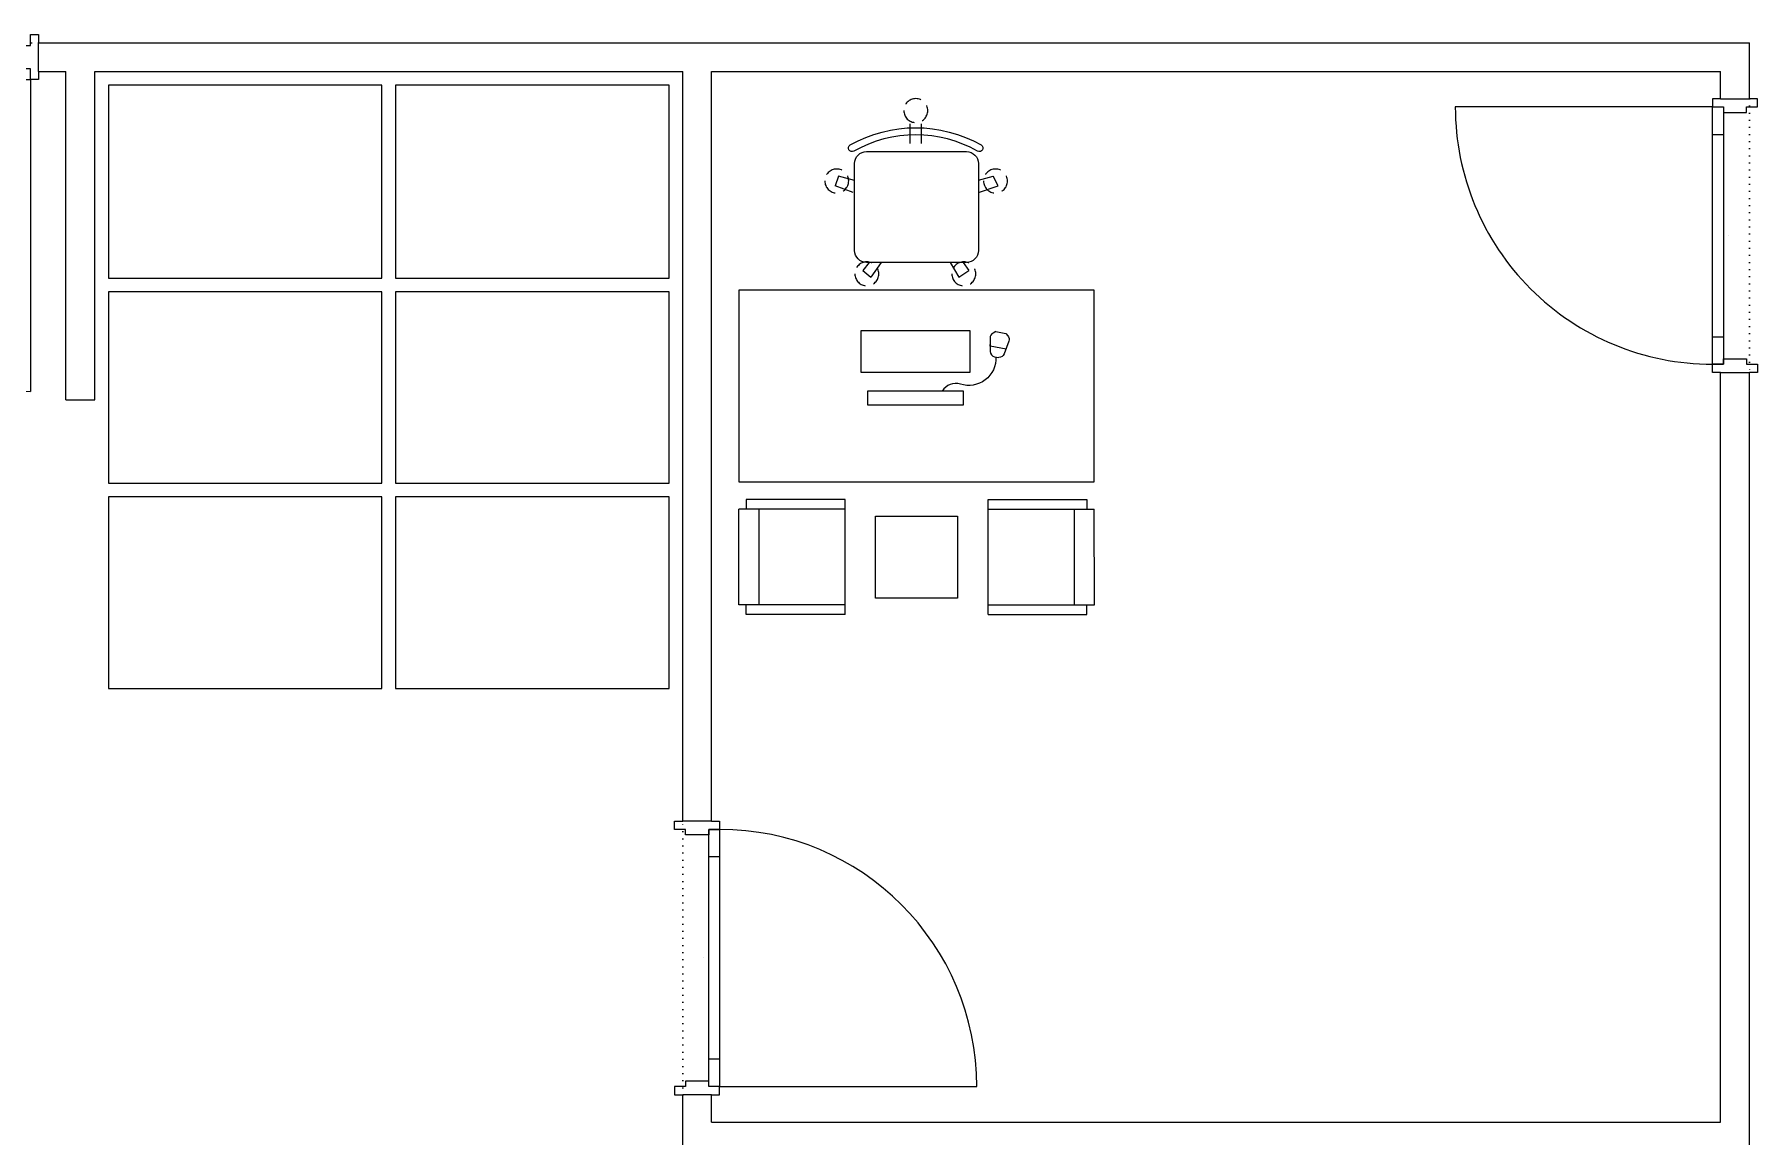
# Model space of a CAD drawing. Extents: x -5598 to 26293, y -3808 to 13850.
# Drawn here: x 1963 to 2593, y 11100 to 11503 of the extents above; entities that cross this region are included whole.
import ezdxf

# ---------------------------------------------------------------- set-up
doc = ezdxf.new("R2010")
doc.units = 0
doc.header["$LTSCALE"] = 100
doc.header["$MEASUREMENT"] = 0
doc.linetypes.add('DOT', pattern=[0.25, 0, -0.25])
doc.linetypes.add('HIDDEN', pattern=[0.375, 0.25, -0.125])
for name, color, linetype in [('KA-PEN-3 @ 1', 5, 'Continuous'), ('KA-PEN-5 @ 1', 5, 'Continuous'), ('TEFRIS', 7, 'Continuous')]:
    doc.layers.add(name, color=color, linetype=linetype)
doc.layers.add('Y-DUVAR ALCIPAN', color=94, linetype='Continuous', lineweight=20)
doc.styles.add('OLC-50', font='romans.shx', dxfattribs={"width": 0.5, "height": 0.15})

# ---------------------------------------------------------------- blocks, each defined once
blk = doc.blocks.new('KOLTUK')
at = {"color": 0, "linetype": 'ByBlock', "extrusion": (0.003782, 0.00162, 0.999992)}
for p, q in [((-51.65, 30), (-51.65, 25)), ((0, 30), (-51.65, 30)), ((0, 30), (0, -30)), ((0, 25), (-55.54, 25)), ((-55.54, 25), (-55.53, -25)), ((-45, -25), (-45, 25)), ((0, -25), (-55.53, -25)), ((-51.65, -30), (-51.65, -25)), ((0, -30), (-51.65, -30))]:
    blk.add_line(p, q, dxfattribs=at)
blk = doc.blocks.new('KOLTUK-OFIS')
at = {"color": 0, "linetype": 'Continuous'}
for p, q in [((-17.87, -13.69), (-17.87, -39.09)), ((14.84, -10.19), (-14.37, -10.19)), ((18.34, -39.09), (18.34, -13.69)), ((-14.37, -42.59), (14.84, -42.59))]:
    blk.add_line(p, q, dxfattribs=at)
for points in [[(-15.49, -7.81), (-13.11, -5.9)], [(-13.64, -10.19), (-15.49, -7.81)], [(-10.1, -10.19), (-13.11, -5.9)], [(10.05, -10.19), (12.62, -5.9)], [(12.62, -5.9), (15.48, -7.81)], [(13.89, -10.19), (15.48, -7.81)], [(-18.35, -30.68), (-23.59, -32.58)], [(-22.63, -35.44), (-23.59, -32.58)], [(-17.87, -34.14), (-22.63, -35.44)], [(18.34, -30.68), (24.06, -32.58)], [(18.34, -34.27), (22.63, -35.44)], [(24.06, -32.58), (22.63, -35.44)], [(-1.67, -44.97), (-1.67, -50.69)], [(1.66, -44.97), (1.66, -50.69)]]:
    blk.add_lwpolyline(points, dxfattribs=at)
blk.add_lwpolyline([(18.1, -42.73, -0.263158), (-18.11, -42.72, 1), (-19.14, -44.55, 0.263158), (19.13, -44.55, 1), (18.1, -42.73)], format="xyb", dxfattribs=at)
at = {"color": 0, "linetype": 'HIDDEN', "ltscale": 0.2}
for centre in [(-14.3, -6.86), (14.05, -6.86), (-23.11, -34.01), (23.34, -34.01), (0.01, -54.59)]:
    blk.add_circle(centre, 3.5, dxfattribs=at)
at = {"color": 0, "linetype": 'Continuous'}
for centre, start, end in [((-14.37, -13.69), 89.999, 179.999), ((14.84, -13.69), 359.999, 89.999), ((-14.37, -39.09), 179.999, 269.999), ((14.84, -39.09), 269.999, 359.999)]:
    blk.add_arc(centre, 3.5, start, end, dxfattribs=at)
blk = doc.blocks.new('BILGISAYAR')
at = {"color": 0, "linetype": 'Continuous'}
for p, q in [((33.1, 22.27), (27.28, 21.21)), ((29.39, 15.92), (32.98, 16.57))]:
    blk.add_line(p, q, dxfattribs=at)
for points in [[(-17.49, 42.68), (17.51, 42.68), (17.51, 37.68), (-17.49, 37.68)], [(-19.99, 30.68), (20.01, 30.68), (20.01, 15.68), (-19.99, 15.68)]]:
    blk.add_lwpolyline(points, close=True, dxfattribs=at)
for points in [[(29.39, 25.18, 0.523663), (16.41, 35.11, -0.354986), (9.81, 37.68, -0.354986)], [(29.39, 15.92), (28.38, 16.42, -0.284079), (27.28, 18.21), (27.28, 23.13, -0.366629), (28.95, 25.11), (30.5, 25.36)], [(32.98, 16.57), (33.75, 17.4, 0.284079), (34.15, 19.46), (32.42, 24.07, 0.319814), (30.5, 25.36, 0.319814)]]:
    blk.add_lwpolyline(points, format="xyb", dxfattribs=at)
blk.add_lwpolyline([(27.28, 21.21), (27.28, 20.68)], dxfattribs=at)
blk = doc.blocks.new('MASA DR')
at = {"color": 0}
blk.add_lwpolyline([(-35, -130), (-35, 0), (35, 0), (35, -130), (-35, -130)], dxfattribs=at)
blk.add_lwpolyline([(47.5, -50), (47.5, -80), (77.5, -80), (77.5, -50)], close=True, dxfattribs=at)
at = {"color": 0, "rotation": 270}
for name, p, xscale, yscale, zscale in [('KOLTUK', (62.5, -38.87), 0.7000000000000001, 0.7000000000000001, 0.7000000000000001), ('KOLTUK-OFIS', (-32.45, -64.71), 1.249999999999976, 1.249999999999976, 1.249999999999976), ('KOLTUK', (62.5, -91.13), -0.7000000000000001, 0.7000000000000001, 0.7000000000000001)]:
    blk.add_blockref(name, p, dxfattribs=dict(at, xscale=xscale, yscale=yscale, zscale=zscale))
blk.add_blockref('BILGISAYAR', (-35.82, -64.61), dxfattribs=at)
blk = doc.blocks.new('*U248')
at = {"color": 0, "lineweight": -2}
for p, q in [((-117, 13.5), (-117, 127.5)), ((-107, 13.5), (-107, 9.5)), ((-13.1, 13.5), (-13.1, 9.5)), ((-60, 7.5), (-60, 7.5))]:
    blk.add_line(p, q, dxfattribs=at)
at = {"color": 0, "linetype": 'DOT', "ltscale": 0.1}
blk.add_line((-120, 0), (0, 0), dxfattribs=at)
at = {"color": 0, "lineweight": -2}
for points in [[(-120, 10.5), (-120, 13.5), (-117, 13.5), (-117, 9.5), (-115, 9.5), (-115, 1), (-117, 1), (-117, -3), (-120, -3), (-120, 0)], [(0, 10.5), (0, 13.5), (-3, 13.5), (-3, 9.5), (-5, 9.5), (-5, 1), (-3, 1), (-3, -3), (0, -3), (0, 0)]]:
    blk.add_lwpolyline(points, dxfattribs=at)
blk.add_lwpolyline([(-117, 13.5), (-117, 9.5), (-3, 9.5), (-3, 13.5)], close=True, dxfattribs=at)
blk.add_arc((-117, 13.5), 114, 0, 90, dxfattribs=at)
at = {"style": 'OLC-50', "width": 0.5, "flags": 1}
for tag, p in [('K-NO', (-182.76, -83.82)), ('K-KANRENK', (-2.31, -88.79)), ('K-BLOK', (-183.43, -120.56)), ('K-KASRENK', (-1.25, -126.74)), ('K-KAT', (-184.31, -156.03)), ('K-TAMACILMA', (-2.77, -165.71)), ('K-MAHALKOD', (-183.25, -193.98)), ('K-FOTOSEL', (-1.83, -201.71)), ('K-MAHALAD', (-184.78, -232.95)), ('K-HERMETIK', (0.08, -236.3)), ('K-ACILISYON', (-183.83, -268.95)), ('K-HIDROLIK', (-2.21, -270.16)), ('K-YANGIN', (-181.93, -303.54)), ('K-KART', (-0.38, -303.83)), ('K-KANATTIP', (-184.21, -337.41)), ('K-BAND', (-1.83, -345.67)), ('K-KANATMALZ', (-182.39, -371.07)), ('K-MENFEZ', (0.08, -380.26)), ('K-KASAMALZ', (-181.37, -410.06)), ('K-PBAR', (-2.21, -414.12)), ('K-KASATIP', (-182.05, -446.79)), ('K-ELEKTRIKLI', (-0.38, -447.79)), ('K-DUVAR', (-182.05, -485.23)), ('K-TIP', (-0.38, -486.44)), ('K-REZ1', (-0.38, -524.33)), ('K-REZ2', (-0.38, -560.76)), ('K-REZ3', (-0.38, -600.74))]:
    blk.add_attdef(tag, p, '', height=30, dxfattribs=at)
blk = doc.blocks.new('*U214')
at = {"color": 0, "linetype": 'DOT', "ltscale": 0.1}
blk.add_line((-100, 15), (0, 15), dxfattribs=at)
at = {"color": 0, "lineweight": -2}
for p, q in [((-50, 7.5), (-50, 7.5)), ((-97, 1.5), (-97, -92.5)), ((-87, 1.5), (-87, 5.5)), ((-13, 1.5), (-13, 5.5))]:
    blk.add_line(p, q, dxfattribs=at)
for points in [[(-100, 4.5), (-100, 1.5), (-97, 1.5), (-97, 5.5), (-95, 5.5), (-95, 14), (-97, 14), (-97, 18), (-100, 18), (-100, 15)], [(0, 4.5), (0, 1.5), (-3, 1.5), (-3, 5.5), (-5, 5.5), (-5, 14), (-3, 14), (-3, 18), (0, 18), (0, 15)]]:
    blk.add_lwpolyline(points, dxfattribs=at)
blk.add_lwpolyline([(-97, 1.5), (-97, 5.5), (-3, 5.5), (-3, 1.5)], close=True, dxfattribs=at)
blk.add_arc((-97, 1.5), 94, 270, 0, dxfattribs=at)
at = {"style": 'OLC-50', "width": 0.5, "flags": 1}
for tag, p in [('K-NO', (-172.76, -83.82)), ('K-KANRENK', (7.69, -88.79)), ('K-BLOK', (-173.43, -120.56)), ('K-KASRENK', (8.75, -126.74)), ('K-KAT', (-174.31, -156.03)), ('K-TAMACILMA', (7.23, -165.71)), ('K-MAHALKOD', (-173.25, -193.98)), ('K-FOTOSEL', (8.17, -201.71)), ('K-MAHALAD', (-174.78, -232.95)), ('K-HERMETIK', (10.08, -236.3)), ('K-ACILISYON', (-173.83, -268.95)), ('K-HIDROLIK', (7.79, -270.16)), ('K-YANGIN', (-171.93, -303.54)), ('K-KART', (9.62, -303.83)), ('K-KANATTIP', (-174.21, -337.41)), ('K-BAND', (8.17, -345.67)), ('K-KANATMALZ', (-172.39, -371.07)), ('K-MENFEZ', (10.08, -380.26)), ('K-KASAMALZ', (-171.37, -410.06)), ('K-PBAR', (7.79, -414.12)), ('K-KASATIP', (-172.05, -446.79)), ('K-ELEKTRIKLI', (9.62, -447.79)), ('K-DUVAR', (-172.05, -485.23)), ('K-TIP', (9.62, -486.44)), ('K-REZ1', (9.62, -524.33)), ('K-REZ2', (9.62, -560.76)), ('K-REZ3', (9.62, -600.74))]:
    blk.add_attdef(tag, p, '', height=30, dxfattribs=at)
blk = doc.blocks.new('*U166')
at = {"color": 0, "linetype": 'DOT', "ltscale": 0.1}
blk.add_line((-100, 15), (0, 15), dxfattribs=at)
at = {"color": 0, "lineweight": -2}
for p, q in [((-50, 7.5), (-50, 7.5)), ((-97, 1.5), (-97, -92.5)), ((-87, 1.5), (-87, 5.5)), ((-13, 1.5), (-13, 5.5))]:
    blk.add_line(p, q, dxfattribs=at)
for points in [[(-100, 4.5), (-100, 1.5), (-97, 1.5), (-97, 5.5), (-95, 5.5), (-95, 14), (-97, 14), (-97, 18), (-100, 18), (-100, 15)], [(0, 4.5), (0, 1.5), (-3, 1.5), (-3, 5.5), (-5, 5.5), (-5, 14), (-3, 14), (-3, 18), (0, 18), (0, 15)]]:
    blk.add_lwpolyline(points, dxfattribs=at)
blk.add_lwpolyline([(-97, 1.5), (-97, 5.5), (-3, 5.5), (-3, 1.5)], close=True, dxfattribs=at)
blk.add_arc((-97, 1.5), 94, 270, 0, dxfattribs=at)
at = {"style": 'OLC-50', "width": 0.5, "flags": 1}
for tag, p in [('K-NO', (-172.76, -83.82)), ('K-KANRENK', (7.69, -88.79)), ('K-BLOK', (-173.43, -120.56)), ('K-KASRENK', (8.75, -126.74)), ('K-KAT', (-174.31, -156.03)), ('K-TAMACILMA', (7.23, -165.71)), ('K-MAHALKOD', (-173.25, -193.98)), ('K-FOTOSEL', (8.17, -201.71)), ('K-MAHALAD', (-174.78, -232.95)), ('K-HERMETIK', (10.08, -236.3)), ('K-ACILISYON', (-173.83, -268.95)), ('K-HIDROLIK', (7.79, -270.16)), ('K-YANGIN', (-171.93, -303.54)), ('K-KART', (9.62, -303.83)), ('K-KANATTIP', (-174.21, -337.41)), ('K-BAND', (8.17, -345.67)), ('K-KANATMALZ', (-172.39, -371.07)), ('K-MENFEZ', (10.08, -380.26)), ('K-KASAMALZ', (-171.37, -410.06)), ('K-PBAR', (7.79, -414.12)), ('K-KASATIP', (-172.05, -446.79)), ('K-ELEKTRIKLI', (9.62, -447.79)), ('K-DUVAR', (-172.05, -485.23)), ('K-TIP', (9.62, -486.44)), ('K-REZ1', (9.62, -524.33)), ('K-REZ2', (9.62, -560.76)), ('K-REZ3', (9.62, -600.74))]:
    blk.add_attdef(tag, p, '', height=30, dxfattribs=at)

msp = doc.modelspace()

# ---------------------------------------------------------------- linework, layer by layer
at = {"layer": 'TEFRIS', "color": 11, "ltscale": 0.05}
for points in [[(2090, 11484.50004), (1990, 11484.50004), (1990, 11414.00004), (2090, 11414.00004)], [(2195, 11484.50004), (2095, 11484.50004), (2095, 11414.00004), (2195, 11414.00004)], [(2090, 11409.00004), (1990, 11409.00004), (1990, 11339.00004), (2090, 11339.00004)], [(2195, 11409.00004), (2095, 11409.00004), (2095, 11339.00004), (2195, 11339.00004)], [(2090, 11334.00004), (1990, 11334.00004), (1990, 11264.00004), (2090, 11264.00004)], [(2195, 11334.00004), (2095, 11334.00004), (2095, 11264.00004), (2195, 11264.00004)]]:
    msp.add_lwpolyline(points, close=True, dxfattribs=at)
at = {"layer": 'Y-DUVAR ALCIPAN'}
for p, q in [((1964.5, 11500), (2590, 11500)), ((1964.5, 11489.5), (1964.5, 11500)), ((2590, 11479.5), (2590, 11500)), ((1964.5, 11489.5), (1974.5, 11489.5)), ((1974.5, 11369.5), (1974.5, 11489.5)), ((1985, 11369.5), (1985, 11489.5)), ((1985, 11489.5), (2200, 11489.5)), ((2200, 11215.5), (2200, 11489.5)), ((2210.5, 11489.5), (2579.5, 11489.5)), ((2210.5, 11215.5), (2210.5, 11489.5)), ((2579.5, 11479.5), (2579.5, 11489.5)), ((2579.5, 11479.5), (2590, 11479.5)), ((2579.5, 11105.5), (2579.5, 11379.5)), ((2579.5, 11379.5), (2590, 11379.5)), ((2590, 10850.50004), (2590, 11379.5)), ((1974.5, 11369.5), (1985, 11369.5)), ((2210.5, 11215.5), (2200, 11215.5)), ((2210.5, 11115.5), (2200, 11115.5)), ((2200, 11085), (2200, 11115.5)), ((2210.5, 11105.5), (2210.5, 11115.5)), ((2210.5, 11105.5), (2579.5, 11105.5))]:
    msp.add_line(p, q, dxfattribs=at)

# ---------------------------------------------------------------- block references
at = {"layer": 'KA-PEN-3 @ 1'}
for name, p, rotation in [('*U214', (2575, 11379.5), 270), ('*U166', (2215, 11215.5), 90)]:
    msp.add_blockref(name, p, dxfattribs=dict(at, rotation=rotation))
at = {"layer": 'KA-PEN-5 @ 1', "rotation": 180}
msp.add_blockref('*U248', (1844.5, 11500), dxfattribs=at)
at = {"layer": 'TEFRIS', "color": 11, "xscale": -1, "rotation": 90}
msp.add_blockref('MASA DR', (2220.5, 11374.5), dxfattribs=at)

doc.saveas('drawing.dxf')
